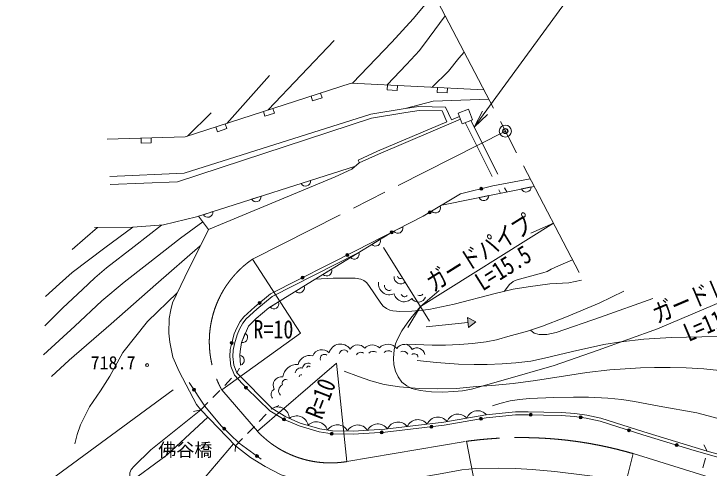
# Model space of a CAD drawing. Units: millimetres, scale not verified. Extents: x 40000 to 680000, y 20000 to 380000.
# Drawn here: x 380377 to 449835, y 274005 to 319367 of the extents above; entities that cross this region are included whole.
import ezdxf
from ezdxf.enums import TextEntityAlignment as Align

# ---------------------------------------------------------------- set-up
doc = ezdxf.new("R2010")
doc.units = ezdxf.units.MM
doc.header["$LTSCALE"] = 1000
doc.header["$PDMODE"] = 32
doc.header["$PDSIZE"] = 500
doc.linetypes.add('CHAIN', pattern=[18.5, 12, -1.5, 3.5, -1.5])
doc.linetypes.add('DASHED', pattern=[7.5, 6, -1.5])
for name, color, linetype, lineweight in [('M-BGD', 7, 'Continuous', 13), ('M-BMK', 2, 'CHAIN', 13), ('M-BMK-SRVR', 3, 'Continuous', 13), ('M-STR-HTXT', 7, 'Continuous', 13), ('M-STR-STR1', 1, 'Continuous', 13)]:
    doc.layers.add(name, color=color, linetype=linetype, lineweight=lineweight)
doc.layers.add('M-BMK-HTXT', color=7, linetype='Continuous')
doc.layers.add('M-OTRS', color=6, linetype='Continuous')
doc.styles.add('ＭＳ ゴシック', font='')
doc.styles.get('ＭＳ ゴシック').set_extended_font_data('MS Gothic')

# ---------------------------------------------------------------- blocks, each defined once
blk = doc.blocks.new('open_arrow')
at = {"color": 0, "linetype": 'Continuous', "lineweight": -2}
blk.add_lwpolyline([(7.5, 1.25), (0, 0), (7.5, -1.25)], dxfattribs=at)

msp = doc.modelspace()

# ---------------------------------------------------------------- hatches: boundary and pattern name
at = {"layer": 'M-BGD'}
for points in [[(427213, 301935, -0.41421), (427102, 301754, -0.41421), (426921, 301865, -1)], [(422058, 299622, -0.41421), (422007, 299416, -0.41421), (421801, 299468, -1)], [(418269, 297620, -1), (418002, 297484, -1)], [(413813, 295353, -1), (413545, 295218, -0.41421), (413611, 295419, -0.41421)], [(409350, 293098, -1), (409082, 292963, -0.41421), (409149, 293164, -0.41421)], [(405046, 290603, -1), (404817, 290409, -0.41421), (404835, 290621, -0.41421)], [(425781, 288034), (426529, 288609), (425685, 289029)], [(402181, 286659, -0.41421), (402285, 286475, -0.41421), (402100, 286370, -1)], [(403456, 282164, -1), (403660, 281944, -1)], [(398220, 281834, -1), (398520, 281834, -1)], [(431861, 279333, -1), (432161, 279327, -1)], [(436852, 279098, -1), (437149, 279055, -0.41421), (436979, 278928, -0.41421)], [(407239, 278937, -1), (407495, 278780, -0.41421), (407289, 278731, -0.41421)], [(426887, 278903, -1), (427183, 278954, -0.41421), (427060, 278781, -0.41421)], [(401245, 277930, -1), (401545, 277930, -1)], [(421949, 278124, -1), (422247, 278160, -0.41421), (422116, 277993, -0.41421)], [(441679, 277829, -1), (441965, 277738, -0.41421), (441777, 277640, -0.41421)], [(411991, 277461, -1), (412287, 277412, -1)], [(416983, 277552, -1), (417282, 277570, -0.41421), (417142, 277411, -0.41421)], [(446454, 276347, -0.41421), (446642, 276447, -0.41421), (446741, 276259, -1)], [(404514, 275206, -1), (404814, 275206, -1)]]:
    msp.add_hatch(color=256, dxfattribs=at).paths.add_polyline_path(points)

# ---------------------------------------------------------------- linework, layer by layer
for p, q in [((405782, 309774), (412388, 316715)), ((401651, 308436), (405928, 313222)), ((417704, 312273), (417678, 311773)), ((418677, 311723), (418703, 312222)), ((422697, 312019), (422672, 311520)), ((423671, 311469), (423696, 311968)), ((411169, 310992), (411015, 311467)), ((417678, 311773), (418677, 311723)), ((422672, 311520), (423671, 311469)), ((410064, 311159), (410218, 310684)), ((410218, 310684), (411169, 310992)), ((406412, 309452), (406258, 309928)), ((397725, 307165), (400097, 309503)), ((405307, 309620), (405461, 309144)), ((405461, 309144), (406412, 309452)), ((424111, 308801), (424885, 309130)), ((400550, 308080), (400704, 307604)), ((400704, 307604), (401655, 307912)), ((401655, 307912), (401501, 308388)), ((393093, 306957), (393108, 306457)), ((393108, 306457), (394107, 306487)), ((394107, 306487), (394092, 306987)), ((414771, 304767), (414896, 304492)), ((410007, 302733), (409063, 302431)), ((432360, 302140), (423146, 300277)), ((432068, 302081), (431096, 301885)), ((405073, 301156), (404129, 300855)), ((427824, 301223), (426853, 301027)), ((422965, 300168), (422116, 299657)), ((400251, 299616), (399307, 299314)), ((399818, 297828), (398827, 299161)), ((419222, 298105), (418339, 297655)), ((416970, 296858), (416126, 296339)), ((414840, 295550), (413995, 295031)), ((412102, 293869), (411258, 293350)), ((409364, 292185), (408522, 291662)), ((406808, 290597), (405966, 290075)), ((425685, 289029), (425781, 288034)), ((426529, 288609), (425685, 289029)), ((425733, 288532), (421552, 288128)), ((426529, 288609), (425781, 288034)), ((403499, 287475), (403130, 286555)), ((402964, 285275), (403017, 284286))]:
    msp.add_line(p, q, dxfattribs=at)
at = {"layer": 'M-BGD', "linetype": 'DASHED'}
for p, q in [((425474, 308506), (429002, 301461)), ((426040, 308717), (429611, 301584))]:
    msp.add_line(p, q, dxfattribs=at)
at = {"layer": 'M-BGD'}
for points in [[(414221, 312450), (418132, 316559), (420266, 318872), (422319, 321379)], [(417683, 312274), (419604, 314305), (420909, 315717), (421851, 317001), (423473, 319168)], [(422164, 312046), (423794, 313635), (424833, 314940), (425356, 315560)], [(389693, 306854), (397491, 307090), (414073, 312457), (427327, 311784)], [(427806, 310865), (422252, 310649), (419476, 309932)], [(419476, 309932), (416054, 309344), (397385, 303468), (389958, 303126)], [(419520, 309537), (416097, 308949), (396737, 302611), (389992, 302340)], [(399062, 279824), (398628, 280354), (396884, 283643), (396261, 285081), (395958, 286589), (395866, 287494), (395885, 288955), (396060, 289817), (396219, 290518), (397456, 293087), (399818, 297828), (412485, 303094), (414150, 303861), (414876, 304484), (416810, 305363), (424991, 308847)], [(414771, 304767), (416705, 305646), (423619, 308591)], [(414513, 304172), (398624, 299096), (395333, 298294), (392260, 298076), (388432, 298047)], [(431966, 302895), (428224, 302181), (425011, 301401), (421281, 299154), (414583, 295742), (406000, 291405), (404451, 290102), (403366, 289105), (402993, 288640), (402635, 288020), (402390, 287412), (402137, 286501), (401991, 285834), (401941, 285138), (402061, 284195), (402427, 283276), (403605, 282003), (405934, 279734), (407395, 278842), (408871, 278222), (410891, 277641), (412181, 277430), (414281, 277389), (417466, 277581), (423359, 278294), (427573, 279022), (430493, 279325), (431769, 279335), (433301, 279302), (435059, 279260), (436396, 279165), (437558, 278995), (438949, 278690), (443226, 277340), (448343, 275766), (453976, 274165)], [(399238, 298608), (397029, 296982), (393642, 294344), (391386, 292558), (389161, 290702), (386472, 288184), (383346, 285329)], [(395122, 298279), (392396, 296135), (389639, 294002), (388471, 293008), (387231, 291851), (385259, 290023), (383483, 288204)], [(392260, 298076), (389451, 296003), (386211, 293524), (384925, 292404), (383548, 291147)], [(388723, 298049), (387504, 296965), (386213, 295845)], [(417932, 297448), (409761, 292431), (405861, 290009), (404584, 288940), (403806, 288191), (403504, 287487), (403125, 286543), (403000, 285664), (402963, 285287), (403017, 284274)], [(399000, 296187), (394550, 292335), (390103, 288423), (385898, 284798), (384142, 283143)], [(414714, 295472), (406167, 291153), (404649, 289877), (403586, 288900), (403242, 288471), (402906, 287888), (402674, 287316), (402428, 286429), (402289, 285791), (402243, 285147), (402353, 284271), (402656, 283511)], [(429350, 291658), (429895, 292358), (430245, 292636), (430473, 292752), (430773, 292852), (431406, 293013), (433218, 293502), (433644, 293643), (434055, 293860), (434783, 294210), (436184, 294813)], [(410493, 292881), (412260, 292990), (413746, 292990), (414471, 292975), (415030, 292882), (415345, 292753), (415599, 292531), (415844, 292231), (417038, 290488), (417262, 290194), (417590, 289955), (417922, 289786), (418239, 289712), (418615, 289666), (418947, 289655), (420147, 289681), (420820, 289740), (421836, 289853), (424374, 290384), (428446, 291447), (430254, 291869), (431745, 292096), (433936, 292405), (435819, 292523), (437092, 292787)], [(396695, 291506), (393718, 288658), (391267, 285538), (389971, 283171), (389027, 281723), (387929, 280120), (387027, 278319), (386714, 277363), (386477, 276424)], [(419643, 286397), (422183, 286283), (423502, 286283), (424882, 286362), (426210, 286450), (427564, 286600), (428589, 286830), (429951, 287199), (431578, 287656), (433175, 288182), (435431, 289044), (438859, 290470), (441303, 291685)], [(431987, 287791), (432359, 287494), (432864, 287342), (433608, 287361), (434542, 287532), (438975, 289083), (444207, 290943)], [(420666, 284748), (422600, 284557), (424783, 284401), (426371, 284361), (427672, 284354), (429166, 284414), (430540, 284526), (432034, 284692), (433390, 284978), (436191, 285642), (439310, 286352), (441013, 286602), (443301, 286886), (446061, 287046), (449117, 287098), (452795, 287137), (454795, 287248)], [(413362, 283698), (414807, 283153), (416027, 282707), (417363, 282351), (418901, 282109), (420865, 281959), (422709, 281917), (424602, 281938), (426608, 282166), (428132, 282260), (430268, 282456), (432500, 282743), (435482, 283235), (437621, 283556), (439920, 283817), (442989, 284003), (444392, 284046), (445954, 284059), (447530, 284032), (449294, 283932), (450889, 283742)], [(397900, 282550), (399447, 280194), (401089, 278223), (402880, 276507), (405088, 274897)], [(428189, 280211), (428932, 280455), (429969, 280720), (430876, 280848), (431895, 280942), (434323, 281062), (436287, 281084), (437777, 281073), (439733, 280979), (441113, 280842), (442382, 280660), (444860, 280190), (448625, 279525), (450725, 278971), (454668, 277640)], [(406164, 279970), (407534, 279109), (408971, 278506), (410957, 277934), (412209, 277729), (414275, 277689), (417439, 277880), (423316, 278591), (427532, 279319), (430477, 279625), (431771, 279635), (433307, 279602), (435073, 279559), (436428, 279463), (437612, 279290), (439026, 278980), (443315, 277627), (448429, 276054), (449658, 275705)], [(391977, 272587), (391954, 273095), (391966, 273542), (392084, 273853), (392384, 274194), (394048, 275812), (399062, 279824)], [(399769, 279088), (395691, 275316), (391541, 272266), (389383, 270374)], [(402313, 276441), (399470, 273091), (398113, 271837), (397075, 271006), (395253, 269752), (394016, 269044), (392707, 268148), (391024, 266864)], [(402517, 276229), (404014, 275061), (405477, 274154), (407087, 273337), (408789, 272793), (410445, 272476), (411792, 272403), (412995, 272358), (414719, 272369), (416579, 272482), (419006, 272811), (421074, 273107), (423172, 273481), (425134, 273821), (426541, 273957), (428834, 273991), (430535, 273968), (432162, 273865), (434419, 273650), (437402, 273310), (441627, 272753), (448374, 270733)]]:
    msp.add_lwpolyline(points, dxfattribs=at)
at = {"layer": 'M-BGD', "linetype": 'DASHED'}
for points in [[(419476, 309932), (420833, 310129), (423505, 310051), (424111, 308801)], [(419520, 309537), (420878, 309735), (423166, 309682), (423619, 308591)]]:
    msp.add_lwpolyline(points, dxfattribs=at)
at = {"layer": 'M-BGD'}
msp.add_lwpolyline([(424766, 309452), (425810, 309841), (426206, 308779), (425161, 308390)], close=True, dxfattribs=at)
for centre in [(427067, 301900), (421930, 299545), (418136, 297552), (413679, 295285), (409216, 293030), (404931, 290506), (402140, 286515), (393689, 284289), (403558, 282054), (398370, 281834), (432011, 279330), (437000, 279076), (407367, 278859), (427035, 278929), (401395, 277930), (422098, 278142), (441822, 277783), (412139, 277437), (417133, 277561), (446598, 276303), (404664, 275206)]:
    msp.add_circle(centre, 150, dxfattribs=at)
for centre, radius, start, end in [((409506, 302675), 505, 208.88906, 6.54725), ((431563, 302079), 505, 202.60006, 0.25825), ((404571, 301099), 505, 208.88906, 6.54725), ((427319, 301221), 505, 202.60006, 0.25825), ((422490, 299996), 505, 222.23341, 19.8916), ((399749, 299558), 505, 208.88906, 6.54725), ((418736, 297967), 505, 218.16318, 15.82137), ((416497, 296682), 505, 222.71944, 20.37763), ((414366, 295374), 505, 222.71944, 20.37763), ((411629, 293693), 505, 222.71944, 20.37763), ((419047, 293100), 694, 178.01516, 309.02555), ((419010, 293221), 294, 188.31986, 312.13694), ((417895, 292404), 1093, 170.83361, 295.62172), ((408892, 292007), 505, 223.01579, 20.67398), ((417859, 292211), 461, 172.46101, 295.80421), ((419368, 291645), 1026, 192.73065, 317.9318), ((419409, 291472), 351, 200.52599, 320.99206), ((420790, 291350), 768, 210.70955, 340.42667), ((420944, 291595), 368, 237.1896, 326.13525), ((406336, 290419), 505, 223.01579, 20.67398), ((403224, 287051), 505, 259.33598, 56.99417), ((413003, 285220), 1173, 34.71896, 165.05777), ((414731, 285403), 906, 39.43515, 147.55504), ((416178, 285296), 1012, 44.30562, 137.60119), ((417745, 285248), 1131, 38.10407, 138.17869), ((419376, 285488), 871, 25.50626, 148.29213), ((411149, 284839), 994, 43.52006, 157.65915), ((413342, 285343), 460, 33.86342, 170.15834), ((415033, 285075), 498, 56.44672, 149.32431), ((416288, 284994), 668, 62.94885, 132.0756), ((417790, 285191), 543, 51.48697, 138.89625), ((419271, 285128), 543, 28.91178, 115.00326), ((420635, 285223), 796, 10.0191, 126.50983), ((402892, 284775), 505, 284.24116, 81.89935), ((409939, 284035), 1217, 76.13866, 165.00435), ((411406, 284929), 431, 55.34881, 198.52766), ((420384, 285064), 367, 2.39044, 129.58113), ((408677, 282894), 1458, 86.5931, 171.24471), ((409767, 283931), 549, 64.48898, 175.16339), ((409825, 284008), 186, 40.51555, 180.10933), ((409024, 283481), 534, 68.45592, 176.88813), ((407118, 282289), 835, 81.91803, 209.56745), ((407542, 282481), 371, 69.91093, 205.7807), ((409078, 283145), 190, 68.65587, 190.92334), ((407477, 281729), 649, 114.48518, 223.65691), ((406667, 281355), 590, 117.81675, 219.93363), ((406730, 278957), 1160, 0.12424, 119.15386), ((408628, 278064), 1160, 10.48019, 129.50981), ((424738, 278241), 1160, 40.21296, 159.24258), ((426711, 278575), 1162, 40.20331, 159.12193), ((410601, 277466), 1160, 16.74674, 135.77636), ((418763, 277447), 1160, 37.39045, 156.42007), ((420748, 277687), 1160, 37.39045, 156.42007), ((422738, 277938), 1160, 37.94654, 156.97616), ((412675, 277169), 1160, 27.3707, 146.40032), ((414726, 277150), 1160, 32.54121, 151.57083), ((416742, 277256), 1160, 34.38154, 153.41117)]:
    msp.add_arc(centre, radius, start, end, dxfattribs=at)
at = {"layer": 'M-BMK'}
for p, q in [((436849, 293539), (418214, 329244)), ((429477, 307663), (404199, 294860)), ((401145, 281816), (404705, 277685)), ((413631, 274656), (425600, 276681)), ((442233, 275453), (453246, 272032))]:
    msp.add_line(p, q, dxfattribs=at)
for centre, radius, start, end in [((409901, 286645), 10000, 124.76372, 208.8754), ((412002, 284522), 10000, 223.13838, 279.37738), ((431036, 237052), 40000, 73.74489, 97.81093)]:
    msp.add_arc(centre, radius, start, end, dxfattribs=at)
at = {"layer": 'M-BMK-SRVR'}
msp.add_circle((429477, 307663), 600, dxfattribs=at)
at = {"layer": 'M-OTRS'}
msp.add_point((429477, 307663), dxfattribs=at)
at = {"layer": 'M-STR-HTXT'}
for p, q in [((434276, 298467), (420999, 290145)), ((434276, 298467), (432035, 297466)), ((417302, 296041), (421913, 288687)), ((404199, 294860), (409019, 287496)), ((420999, 290145), (422877, 291726)), ((420999, 290145), (419731, 288043)), ((401145, 281816), (409019, 287496)), ((404705, 277685), (412592, 284494)), ((413631, 274656), (412592, 284494)), ((380377, 270161), (396284, 281811)), ((425600, 276681), (431346, 246982)), ((442233, 275453), (435237, 247270))]:
    msp.add_line(p, q, dxfattribs=at)
for points in [[(426379, 308039), (438025, 324034), (475307, 324034)], [(420999, 290145), (420047, 288973), (419684, 288491), (419147, 287704), (418724, 286960), (418505, 286421), (418369, 285827), (418288, 284980), (418337, 284306), (418508, 283682), (418753, 283118), (419146, 282579), (419631, 282223), (420105, 281957), (420410, 281880), (420954, 281767), (422115, 281632), (423236, 281602), (424342, 281639), (425205, 281715), (426091, 281874), (429260, 282772), (434351, 284257), (438743, 285794), (444664, 287900), (480164, 302962)]]:
    msp.add_lwpolyline(points, dxfattribs=at)
at = {"layer": 'M-STR-STR1'}
for p, q in [((402622, 283476), (402656, 283511)), ((401435, 282259), (402133, 282975)), ((400248, 281041), (400946, 281757)), ((399062, 279824), (399760, 280540)), ((406077, 279881), (406164, 279970)), ((404890, 278663), (405588, 279379)), ((403704, 277446), (404402, 278162)), ((402517, 276229), (403215, 276945)), ((449649, 275671), (449658, 275705)), ((449224, 274025), (449474, 274994))]:
    msp.add_line(p, q, dxfattribs=at)
for points in [[(402913, 283999), (402656, 283511), (406164, 279970), (406845, 280269)], [(402492, 275648), (402517, 276229), (399062, 279824), (398319, 279657)], [(453609, 275051), (453091, 274728), (449658, 275705), (449302, 276328)]]:
    msp.add_lwpolyline(points, dxfattribs=at)

# ---------------------------------------------------------------- block references
at = {"layer": 'M-STR-HTXT', "xscale": 240, "yscale": 240, "rotation": 53.9}
msp.add_blockref('open_arrow', (426379, 308039), dxfattribs=at)

# ---------------------------------------------------------------- texts
at = {"layer": 'M-BGD', "style": 'ＭＳ ゴシック'}
msp.add_text('718.7', height=1320, dxfattribs=at).set_placement((392526, 284530), align=Align.MIDDLE_RIGHT)
at = {"layer": 'M-BMK-HTXT', "style": 'ＭＳ ゴシック'}
msp.add_text('佛谷橋', height=1320, dxfattribs=at).set_placement((394800, 275829), align=Align.MIDDLE_LEFT)
at = {"layer": 'M-STR-HTXT', "style": 'ＭＳ ゴシック', "width": 0.8}
for s, rotation, p in [('ガードパイプ', 32.079, (427665, 294263)), ('L=15.5', 32.079, (430034, 292758)), ('ガードレール', 22.991, (450389, 290273)), ('L=119.0', 22.991, (451210, 287453))]:
    msp.add_text(s, height=1833, rotation=rotation, dxfattribs=at).set_placement(p, align=Align.BOTTOM_CENTER)
msp.add_text('R=10', height=1833, dxfattribs=at).set_placement((404310, 286405), align=Align.BOTTOM_LEFT)
msp.add_text('R=10', height=1833, rotation=68.809, dxfattribs=at).set_placement((411654, 278557), align=Align.BOTTOM_LEFT)

doc.saveas('drawing.dxf')
